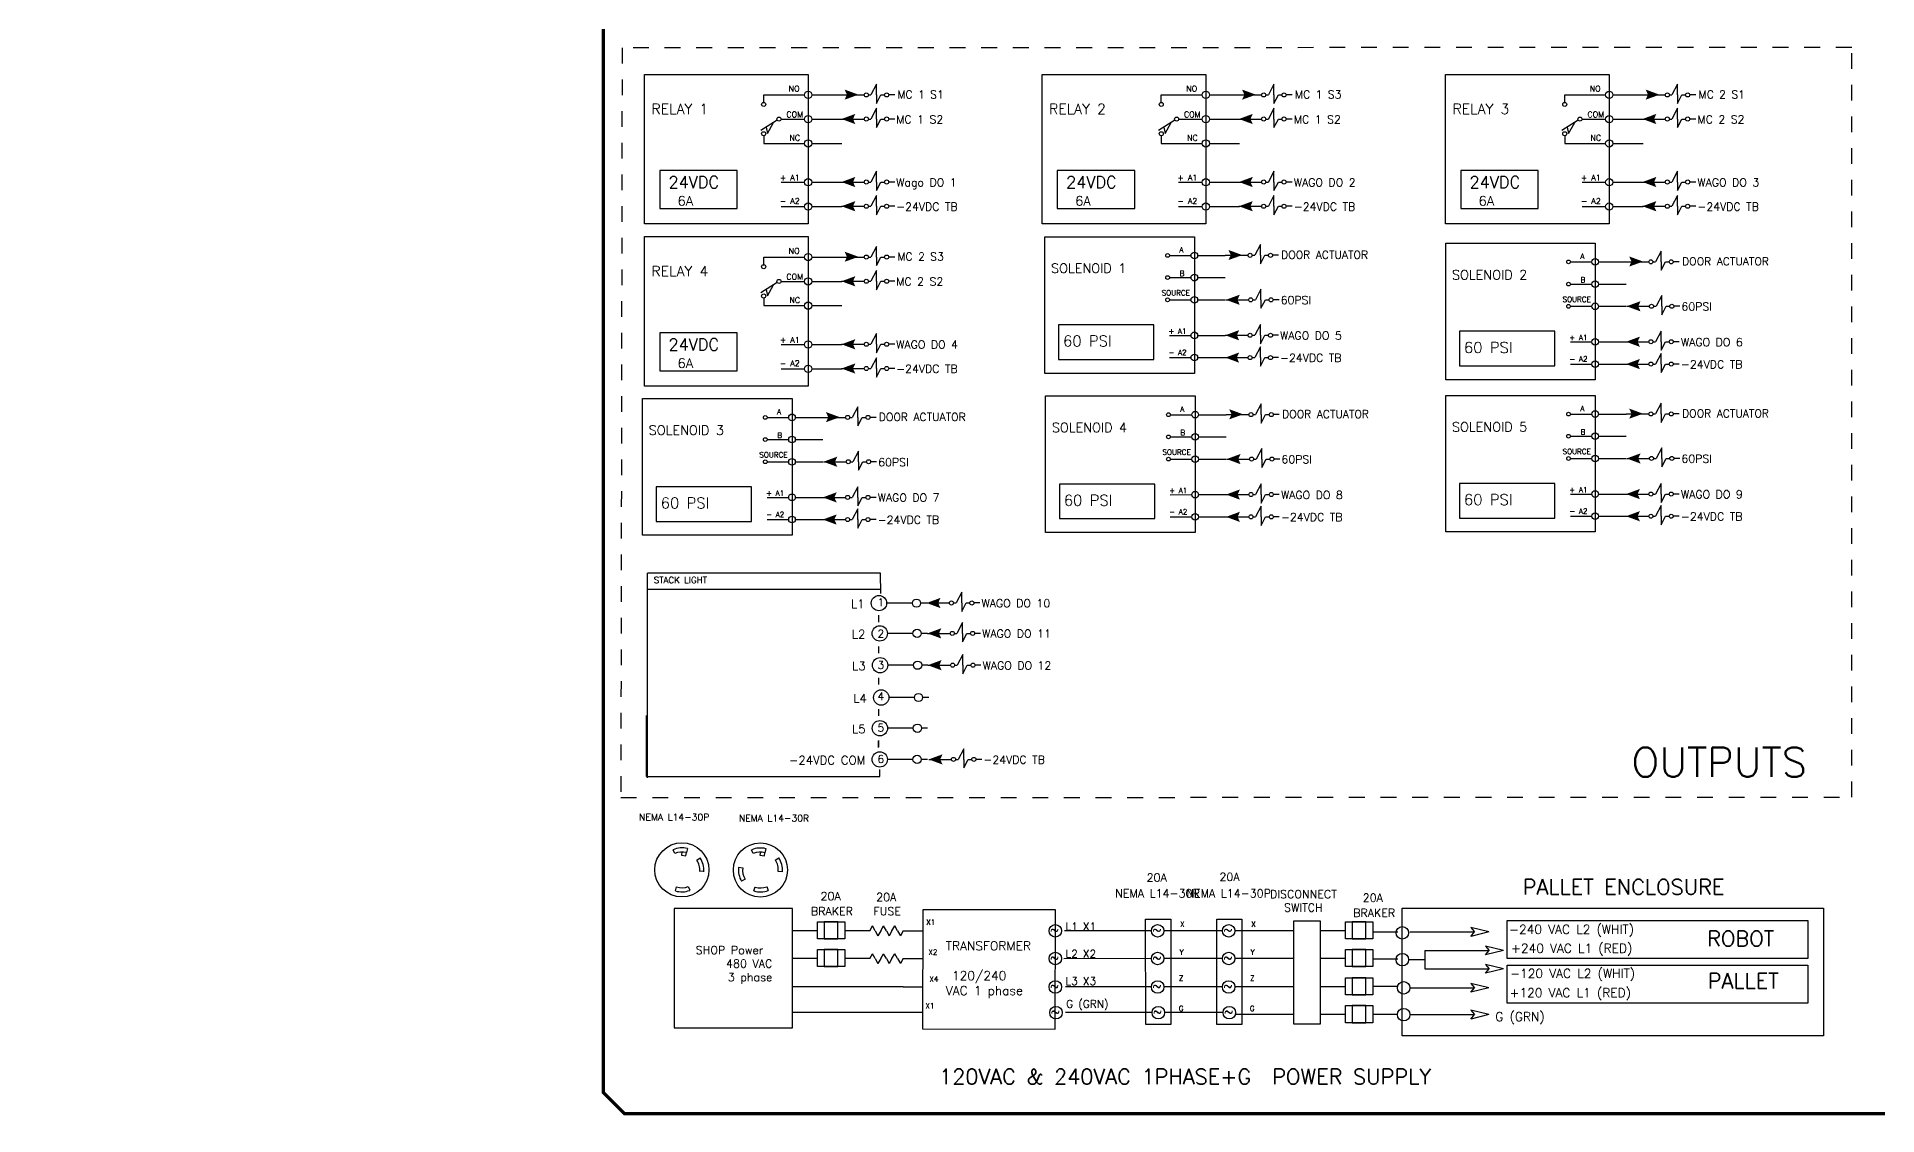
# Model space of a CAD drawing. Header units: inches. Extents: x -2.1 to 40.2, y 0 to 12.
# Drawn here: x -2.08 to 9.55, y 0.11 to 6.92 of the extents above; entities that cross this region are included whole.
import ezdxf
from ezdxf.enums import TextEntityAlignment as Align

# ---------------------------------------------------------------- set-up
doc = ezdxf.new("R2010")
doc.units = ezdxf.units.IN
doc.header["$MEASUREMENT"] = 0
doc.linetypes.add('DOTS', pattern=[0.1, 0.05, -0.05])
doc.layers.add('BDYFRM', color=7, linetype='Continuous')
doc.layers.add('TITLE', color=7, linetype='Continuous')
doc.styles.get("Standard").update_dxf_attribs({"font": 'ROMANS.SHX'})

# ---------------------------------------------------------------- blocks, each defined once
blk = doc.blocks.new('MAIN POWER SUPPLY 480V')
for p, q in [((3.344, 2.035), (3.331, 2.065)), ((3.4, 2.047), (3.395, 2.023)), ((3.395, 2.023), (3.43, 2.018)), ((3.43, 2.018), (3.434, 2.042)), ((3.442, 2.074), (3.434, 2.042)), ((3.958, 2.034), (3.945, 2.064)), ((4.015, 2.046), (4.009, 2.022)), ((4.009, 2.022), (4.045, 2.017)), ((4.045, 2.017), (4.049, 2.041)), ((4.057, 2.073), (4.049, 2.041)), ((3.516, 1.984), (3.543, 2.002)), ((3.571, 1.893), (3.538, 1.896)), ((3.843, 1.927), (3.875, 1.923)), ((4.13, 1.983), (4.157, 2.001)), ((4.185, 1.892), (4.153, 1.895)), ((3.349, 1.743), (3.358, 1.774)), ((3.449, 1.777), (3.461, 1.747)), ((3.894, 1.834), (3.866, 1.818)), ((3.963, 1.742), (3.973, 1.773)), ((4.064, 1.776), (4.075, 1.746)), ((5.131, 1.43), (5.285, 1.43)), ((7.074, 1.43), (6.394, 1.43)), ((7.63, 1.43), (7.171, 1.43)), ((9.098, 1.421), (9.603, 1.421)), ((5.131, 1.213), (5.285, 1.213)), ((7.074, 1.213), (6.389, 1.211)), ((7.63, 1.213), (7.171, 1.213)), ((9.087, 1.206), (9.213, 1.206)), ((9.213, 1.277), (9.213, 1.132)), ((9.213, 1.277), (9.718, 1.277)), ((9.213, 1.132), (9.718, 1.132)), ((5.13, 0.991), (5.284, 0.991)), ((7.074, 0.991), (6.403, 0.991)), ((7.63, 0.991), (7.171, 0.991)), ((9.098, 0.984), (9.603, 0.984)), ((7.079, 0.79), (6.403, 0.79)), ((7.635, 0.79), (7.177, 0.79)), ((9.098, 0.774), (9.603, 0.774))]:
    blk.add_line(p, q)
for points in [[(4.265, 0.672), (4.266, 1.605), (3.339, 1.605), (3.338, 0.672)], [(6.322, 0.661), (6.324, 1.594), (5.285, 1.595), (5.283, 0.662)], [(9.038, 1.607), (12.334, 1.607), (12.334, 0.608), (9.038, 0.608)], [(4.675, 1.367), (4.461, 1.367), (4.461, 1.501), (4.675, 1.501)], [(4.512, 1.367), (4.62, 1.367), (4.62, 1.501), (4.512, 1.501)], [(7.029, 1.52), (7.225, 1.52), (7.226, 0.696), (7.03, 0.696)], [(7.585, 1.52), (7.781, 1.52), (7.782, 0.696), (7.586, 0.696)], [(8.185, 0.702), (8.397, 0.702), (8.397, 1.505), (8.185, 1.505)], [(8.807, 1.367), (8.594, 1.367), (8.594, 1.501), (8.807, 1.501)], [(8.645, 1.367), (8.753, 1.367), (8.753, 1.501), (8.645, 1.501)], [(9.858, 1.511), (12.211, 1.511), (12.211, 1.213), (9.858, 1.213)], [(4.675, 1.15), (4.461, 1.15), (4.461, 1.284), (4.675, 1.284)], [(4.512, 1.15), (4.62, 1.15), (4.62, 1.284), (4.512, 1.284)], [(8.807, 1.15), (8.594, 1.15), (8.594, 1.284), (8.807, 1.284)], [(8.645, 1.15), (8.753, 1.15), (8.753, 1.284), (8.645, 1.284)], [(9.858, 1.162), (12.211, 1.162), (12.211, 0.865), (9.858, 0.865)], [(8.807, 0.928), (8.594, 0.928), (8.594, 1.062), (8.807, 1.062)], [(8.645, 0.928), (8.753, 0.928), (8.753, 1.062), (8.645, 1.062)], [(8.807, 0.711), (8.594, 0.711), (8.594, 0.845), (8.807, 0.845)], [(8.645, 0.711), (8.753, 0.711), (8.753, 0.845), (8.645, 0.845)]]:
    blk.add_lwpolyline(points, close=True)
for centre, radius in [((3.399, 1.907), 0.212), ((4.014, 1.906), 0.212), ((6.322, 1.43), 0.0489), ((7.123, 1.43), 0.0489), ((7.679, 1.43), 0.0489), ((9.038, 1.414), 0.0489), ((6.322, 1.213), 0.0489), ((7.123, 1.213), 0.0489), ((7.679, 1.213), 0.0489), ((9.038, 1.204), 0.0489), ((6.322, 0.991), 0.0489), ((7.123, 0.991), 0.0489), ((7.679, 0.991), 0.0489), ((9.049, 0.984), 0.0489), ((6.327, 0.79), 0.0489), ((7.128, 0.79), 0.0489), ((7.684, 0.79), 0.0489), ((9.049, 0.774), 0.0489)]:
    blk.add_circle(centre, radius)
for centre, radius, start, end in [((3.399, 1.907), 0.172, 75.4376, 113.4783), ((3.399, 1.907), 0.14, 75.4376, 113.4783), ((4.014, 1.906), 0.172, 75.4376, 113.4783), ((4.014, 1.906), 0.14, 75.4376, 113.4783), ((3.399, 1.907), 0.14, 355.2716, 33.3122), ((3.399, 1.907), 0.172, 355.2716, 33.3122), ((4.014, 1.906), 0.172, 172.9504, 210.9911), ((4.014, 1.906), 0.14, 172.9504, 210.9911), ((4.014, 1.906), 0.14, 355.2716, 33.3122), ((4.014, 1.906), 0.172, 355.2716, 33.3122), ((3.399, 1.907), 0.172, 252.8696, 290.9103), ((3.399, 1.907), 0.14, 252.8696, 290.9103), ((4.014, 1.906), 0.172, 252.8696, 290.9103), ((4.014, 1.906), 0.14, 252.8696, 290.9103)]:
    blk.add_arc(centre, radius, start, end)
at = {"layer": 'BDYFRM', "color": 7, "linetype": 'Continuous'}
for p, q in [((4.869, 1.43), (4.891, 1.468)), ((4.913, 1.43), (4.891, 1.468)), ((4.956, 1.43), (4.978, 1.468)), ((5, 1.43), (4.978, 1.468)), ((5.043, 1.43), (5.065, 1.468)), ((5.087, 1.43), (5.065, 1.468)), ((9.716, 1.421), (9.574, 1.455)), ((9.574, 1.455), (9.603, 1.421)), ((4.461, 1.43), (4.267, 1.43)), ((4.869, 1.43), (4.675, 1.43)), ((4.913, 1.43), (4.934, 1.392)), ((4.956, 1.43), (4.934, 1.392)), ((5, 1.43), (5.022, 1.392)), ((5.043, 1.43), (5.022, 1.392)), ((5.087, 1.43), (5.109, 1.392)), ((5.131, 1.43), (5.109, 1.392)), ((8.186, 1.43), (7.728, 1.43)), ((8.594, 1.43), (8.4, 1.43)), ((9.002, 1.419), (8.807, 1.419)), ((9.716, 1.421), (9.574, 1.386)), ((9.574, 1.386), (9.603, 1.421)), ((9.831, 1.277), (9.689, 1.311)), ((9.689, 1.311), (9.718, 1.277)), ((4.461, 1.213), (4.267, 1.213)), ((4.869, 1.213), (4.675, 1.213)), ((4.869, 1.213), (4.891, 1.251)), ((4.913, 1.213), (4.891, 1.251)), ((4.913, 1.213), (4.934, 1.175)), ((4.956, 1.213), (4.934, 1.175)), ((4.956, 1.213), (4.978, 1.251)), ((5, 1.213), (4.978, 1.251)), ((5, 1.213), (5.022, 1.175)), ((5.043, 1.213), (5.022, 1.175)), ((5.043, 1.213), (5.065, 1.251)), ((5.087, 1.213), (5.065, 1.251)), ((5.087, 1.213), (5.109, 1.175)), ((5.131, 1.213), (5.109, 1.175)), ((8.186, 1.213), (7.728, 1.213)), ((8.594, 1.213), (8.4, 1.213)), ((9.002, 1.207), (8.807, 1.207)), ((9.831, 1.277), (9.689, 1.243)), ((9.689, 1.243), (9.718, 1.277)), ((9.831, 1.132), (9.689, 1.166)), ((9.689, 1.166), (9.718, 1.132)), ((9.716, 0.984), (9.574, 1.018)), ((9.574, 1.018), (9.603, 0.984)), ((9.831, 1.132), (9.689, 1.098)), ((9.689, 1.098), (9.718, 1.132)), ((5.13, 0.991), (4.266, 0.991)), ((8.186, 0.991), (7.728, 0.991)), ((8.594, 0.991), (8.4, 0.991)), ((9.002, 0.995), (8.807, 0.995)), ((9.716, 0.984), (9.574, 0.95)), ((9.574, 0.95), (9.603, 0.984)), ((5.284, 0.79), (4.266, 0.79)), ((8.186, 0.774), (7.728, 0.774)), ((8.594, 0.774), (8.4, 0.774)), ((9.002, 0.774), (8.807, 0.774)), ((9.716, 0.774), (9.574, 0.808)), ((9.574, 0.808), (9.603, 0.774)), ((9.716, 0.774), (9.574, 0.739)), ((9.574, 0.739), (9.603, 0.774))]:
    blk.add_line(p, q, dxfattribs=at)
for s, width, gutter_width, heights, insert, char_height, attachment_point in [('\\pxqc;NEMA L14-30P', 0.67369, 2.649, [0.12], (3.676, 2.293), 0.05277, 9), ('\\pxqc;NEMA L14-30R', 0.67369, 2.649, [0.12], (4.457, 2.285), 0.05277, 9), ('\\pxqc;20A ', 0.67071, 0.706, [0], (7.451, 1.879), 0.0636, 3), ('\\pxqc;20A ', 0.67071, 0.706, [0], (8.021, 1.884), 0.0636, 3), ('\\pxqc;20A ', 0.67071, 0.706, [0], (4.899, 1.733), 0.0636, 3), ('\\pxqc;NEMA L14-30R', 0.67071, 0.706, [0], (7.457, 1.755), 0.06356, 3), ('\\pxqc;NEMA L14-30P', 0.67071, 0.706, [0], (8.014, 1.755), 0.06356, 3), ('\\pxqc;DISCONNECT SWITCH', 0.67071, 0.706, [0], (8.599, 1.749), 0.06356, 3), ('\\pxqc;BRAKER', 0.67071, 0.706, [0], (4.909, 1.615), 0.06356, 3), ('\\pxqc;FUSE', 0.67071, 0.706, [0], (5.341, 1.615), 0.0636, 3), ('\\pxqc;20A ', 0.67071, 0.706, [0], (5.334, 1.726), 0.0636, 3), ('\\pxqc;BRAKER', 0.67071, 0.706, [0], (9.153, 1.602), 0.06356, 3), ('\\pxqc;20A ', 0.67071, 0.706, [0], (9.142, 1.721), 0.0636, 3), ('~', 0.10135, 1, [0], (6.352, 1.474), 0.07, 3), ('L1 X1 ', 1.19711, 1.197, [0], (6.402, 1.434), 0.0601, 7), ('~', 0.10135, 1, [0], (7.153, 1.474), 0.07, 3), ('~', 0.10135, 1, [0], (7.709, 1.474), 0.07, 3), ('{-240 VAC L2 (WHIT)}', 1.34922, 1.349, [0], (9.874, 1.383), 0.07, 7), ('\\pxqc;SHOP Power\\P\\pq*;480 VAC\\P3 phase ', 0.67071, 0.706, [0], (4.107, 1.311), 0.06356, 3), ('TRANSFORMER \\P\\P 120/240 VAC 1 phase', 0.74672, 0.747, [0], (5.465, 0.904), 0.07, 7), ('{+240 VAC L1 (RED)}', 1.39504, 1.395, [0], (9.888, 1.235), 0.07, 7), ('~', 0.10135, 1, [0], (6.352, 1.256), 0.07, 3), ('L2 X2', 1.19711, 1.197, [0], (6.402, 1.22), 0.0601, 7), ('~', 0.10135, 1, [0], (7.153, 1.256), 0.07, 3), ('~', 0.10135, 1, [0], (7.709, 1.256), 0.07, 3), ('L3 X3', 1.19711, 1.197, [0], (6.402, 1.006), 0.0601, 7), ('-120 VAC L2 (WHIT)', 1.34922, 1.349, [0], (9.882, 1.038), 0.07, 7), ('~', 0.10135, 1, [0], (6.352, 1.035), 0.07, 3), ('{G (GRN)}', 1.19711, 1.197, [0], (6.407, 0.808), 0.0601, 7), ('~', 0.10135, 1, [0], (7.153, 1.035), 0.07, 3), ('~', 0.10135, 1, [0], (7.709, 1.035), 0.07, 3), ('+120 VAC L1 (RED)', 1.39504, 1.395, [0], (9.877, 0.887), 0.07, 7), ('~', 0.10135, 1, [0], (6.358, 0.833), 0.07, 3), ('~', 0.10135, 1, [0], (7.158, 0.833), 0.07, 3), ('~', 0.10135, 1, [0], (7.715, 0.833), 0.07, 3), ('{G (GRN)}', 1.39504, 1.395, [0], (9.766, 0.7), 0.07, 7), ('\\pxqc;120VAC & 240VAC 1PHASE+G  POWER SUPPLY', 4.73553, 2.649, [0.12], (9.706, 0.229), 0.12, 9)]:
    blk.add_mtext_dynamic_manual_height_columns(s, width=width, gutter_width=gutter_width, heights=heights, dxfattribs=dict(insert=insert, char_height=char_height, attachment_point=attachment_point))
at = {"layer": 'BDYFRM', "color": 7, "linetype": 'Continuous', "attachment_point": 1}
for s, insert, char_height, width in [('{\\H2.90742x;PALLET ENCLOSURE}', (9.981, 1.833), 0.04127, 2.02092), ('\\pxqr;X1', (4.751, 1.519), 0.0413, 0.63139), ('^I^I^IX', (6.803, 1.503), 0.0413, 0.61482), ('^I^I^IX', (7.36, 1.503), 0.0413, 0.61482), ('^I^I{\\H2.90742x;ROBOT}', (11.094, 1.429), 0.04127, 2.02092), ('^I^I^IX2', (4.833, 1.284), 0.0413, 0.63139), ('^I^I^IY', (6.799, 1.283), 0.0413, 0.63139), ('^I^I^IY', (7.355, 1.283), 0.0413, 0.63139), ('\\pxqr;X4', (4.776, 1.073), 0.0413, 0.63139), ('\\pxqr;Z', (6.694, 1.08), 0.0413, 0.63139), ('\\pxqr;Z', (7.25, 1.08), 0.0413, 0.63139), ('^I{\\H2.90742x;PALLET }', (11.264, 1.099), 0.04127, 2.02092), ('\\pxqr;X1', (4.744, 0.864), 0.0413, 0.63139), ('\\pxqr;G', (6.694, 0.842), 0.0413, 0.63139), ('\\pxqr;G', (7.25, 0.842), 0.0413, 0.63139)]:
    blk.add_mtext(s, dxfattribs=dict(at, insert=insert, char_height=char_height, width=width))
blk = doc.blocks.new('Jump Output')
h = blk.add_hatch(color=256)
h.dxf.hatch_style = 1
h.paths.add_polyline_path([(0.14, 0.002), (0.026, 0.044), (0.045, 0.002), (0.026, -0.039)])
blk.add_line((0.437, 0), (0.388, 0))
at = {"color": 7}
for centre in [(0.204, 0), (0.371, 0)]:
    blk.add_circle(centre, 0.0167, dxfattribs=at)
at = {"layer": 'BDYFRM', "color": 7, "linetype": 'Continuous'}
for p, q in [((0, 0), (0.188, 0)), ((0.221, 0), (0.242, 0)), ((0.288, 0.088), (0.242, 0)), ((0.288, 0), (0.288, 0.088)), ((0.288, 0), (0.288, -0.07)), ((0.288, -0.07), (0.324, 0)), ((0.324, 0), (0.354, 0))]:
    blk.add_line(p, q, dxfattribs=at)
at = {"flags": 8}
blk.add_attdef('NOTE', (0.45, -0.035), '', height=0.0657, dxfattribs=at)
blk = doc.blocks.new('Jump Input')
h = blk.add_hatch(color=256)
h.dxf.hatch_style = 1
h.paths.add_polyline_path([(0, 0), (0.114, -0.042), (0.095, 0), (0.114, 0.042)])
blk.add_line((0.437, 0), (0.388, 0))
at = {"color": 7}
for centre in [(0.204, 0), (0.371, 0)]:
    blk.add_circle(centre, 0.0167, dxfattribs=at)
at = {"layer": 'BDYFRM', "color": 7, "linetype": 'Continuous'}
for p, q in [((0, 0), (0.188, 0)), ((0.221, 0), (0.242, 0)), ((0.288, 0.088), (0.242, 0)), ((0.288, 0), (0.288, 0.088)), ((0.288, 0), (0.288, -0.07)), ((0.288, -0.07), (0.324, 0)), ((0.324, 0), (0.354, 0))]:
    blk.add_line(p, q, dxfattribs=at)
at = {"flags": 8}
blk.add_attdef('NOTE', (0.45, -0.035), '', height=0.0657, dxfattribs=at)
blk = doc.blocks.new('RELAYS')
for p, q in [((0.1387, 0.2019), (0.2909, 0.2019)), ((0.2033, 0.1115), (0.2909, 0.1115)), ((0.1387, 0.0212), (0.2909, 0.0212)), ((0.2033, -0.1236), (0.2909, -0.1235)), ((0.2033, -0.2139), (0.2909, -0.2139))]:
    blk.add_line(p, q)
for points in [[(-0.3044, -0.278), (-0.3044, 0.278), (0.3044, 0.278), (0.3044, -0.278)], [(-0.248, -0.2212), (0.0403, -0.2212), (0.0403, -0.0802), (-0.248, -0.0802)]]:
    blk.add_lwpolyline(points, close=True)
at = {"color": 7}
for centre, radius in [((0.3044, 0.2019), 0.0135), ((0.1387, 0.166), 0.00755), ((0.1957, 0.1115), 0.00755), ((0.3044, 0.1115), 0.0135), ((0.1387, 0.0571), 0.00755), ((0.3044, 0.0212), 0.0135), ((0.3044, -0.1235), 0.0135), ((0.3044, -0.2139), 0.0135)]:
    blk.add_circle(centre, radius, dxfattribs=at)
at = {"layer": 'BDYFRM', "color": 7, "linetype": 'Continuous'}
for p, q in [((0.3178, 0.2019), (0.4301, 0.2019)), ((0.1894, 0.1074), (0.1279, 0.0688)), ((0.1478, 0.0813), (0.1527, 0.058)), ((0.1527, 0.058), (0.1758, 0.0989)), ((0.3178, 0.1115), (0.4301, 0.1115)), ((0.3178, 0.0212), (0.4301, 0.0212)), ((0.3178, -0.1235), (0.4301, -0.1235)), ((0.3178, -0.2139), (0.4301, -0.2139))]:
    blk.add_line(p, q, dxfattribs=at)
for points in [[(0.1387, 0.1735), (0.1387, 0.2019)], [(0.1387, 0.0496), (0.1387, 0.0212)]]:
    blk.add_lwpolyline(points, dxfattribs=at)
at = {"flags": 8}
for tag, p, height in [('NAME', (-0.2787, 0.1304), 0.0382), ('VOLTS', (-0.2154, -0.1451), 0.0439), ('AMPS', (-0.1816, -0.2104), 0.0355)]:
    blk.add_attdef(tag, p, '', height=height, dxfattribs=at)
at = {"layer": 'BDYFRM', "color": 7, "linetype": 'Continuous', "char_height": 0.02154, "width": 0.315034, "attachment_point": 5}
for s, insert in [('NO', (0.252, 0.2249)), ('COM', (0.2542, 0.1288)), ('NC', (0.2544, 0.0419)), ('{+ A1}', (0.2357, -0.1062)), ('{- A2}', (0.2359, -0.1931))]:
    blk.add_mtext(s, dxfattribs=dict(at, insert=insert))
blk = doc.blocks.new('SOLENOIDS')
for p, q in [((0.2033, 0.2018), (0.2909, 0.2019)), ((0.2033, 0.1115), (0.2909, 0.1115)), ((0.2033, 0.0211), (0.2909, 0.0212)), ((0.2033, -0.1236), (0.2909, -0.1235)), ((0.2033, -0.2139), (0.2909, -0.2139))]:
    blk.add_line(p, q)
for points in [[(-0.3044, -0.278), (-0.3044, 0.278), (0.3044, 0.278), (0.3044, -0.278)], [(-0.248, -0.2212), (0.14, -0.2212), (0.14, -0.0802), (-0.248, -0.0802)]]:
    blk.add_lwpolyline(points, close=True)
at = {"color": 7}
for centre, radius in [((0.1957, 0.2018), 0.00755), ((0.3044, 0.2019), 0.0135), ((0.1957, 0.1115), 0.00755), ((0.3044, 0.1115), 0.0135), ((0.1957, 0.0211), 0.00755), ((0.3044, 0.0212), 0.0135), ((0.3044, -0.1235), 0.0135), ((0.3044, -0.2139), 0.0135)]:
    blk.add_circle(centre, radius, dxfattribs=at)
at = {"layer": 'BDYFRM', "color": 7, "linetype": 'Continuous'}
for p, q in [((0.3178, 0.2019), (0.4301, 0.2019)), ((0.3178, 0.1115), (0.4301, 0.1115)), ((0.3178, 0.0212), (0.4301, 0.0212)), ((0.3178, -0.1235), (0.4301, -0.1235)), ((0.3178, -0.2139), (0.4301, -0.2139))]:
    blk.add_line(p, q, dxfattribs=at)
at = {"flags": 8}
for tag, p, height in [('NAME', (-0.2787, 0.1304), 0.0382), ('PRESSURE', (-0.2298, -0.1684), 0.0439)]:
    blk.add_attdef(tag, p, '', height=height, dxfattribs=at)
at = {"layer": 'BDYFRM', "color": 7, "linetype": 'Continuous', "char_height": 0.02154, "width": 0.315034, "attachment_point": 5}
for s, insert in [('{A}', (0.252, 0.2249)), ('{B}', (0.2542, 0.1288)), ('{SOURCE}', (0.229, 0.0494)), ('{+ A1}', (0.2357, -0.1062)), ('{- A2}', (0.2359, -0.1931))]:
    blk.add_mtext(s, dxfattribs=dict(at, insert=insert))
blk = doc.blocks.new('COMPONENT B 6 PIN')
for p, q in [((0.704, 1.603), (-0.768, 1.603)), ((-0.768, 0.31), (-0.768, 1.603)), ((0.706, 1.474), (0.704, 1.603)), ((0.704, 1.54), (0.704, 1.582)), ((-0.768, 1.502), (0.704, 1.502)), ((0.906, 1.413), (0.744, 1.413)), ((0.997, 1.413), (0.958, 1.413)), ((0.997, 1.413), (0.958, 1.413)), ((0.694, 1.296), (0.694, 1.338)), ((0.694, 1.292), (0.694, 1.334)), ((0.91, 1.222), (0.748, 1.222)), ((1.001, 1.222), (0.962, 1.222)), ((1.001, 1.222), (0.962, 1.222)), ((0.694, 1.098), (0.694, 1.14)), ((0.694, 0.9), (0.694, 0.942)), ((0.913, 1.021), (0.75, 1.021)), ((1.003, 1.021), (0.965, 1.021)), ((1.003, 1.021), (0.965, 1.021)), ((0.919, 0.817), (0.757, 0.817)), ((1.01, 0.817), (0.971, 0.817)), ((1.01, 0.817), (0.971, 0.817)), ((-0.773, 0.319), (-0.773, 0.704)), ((0.694, 0.702), (0.694, 0.744)), ((0.912, 0.623), (0.749, 0.623)), ((1.002, 0.623), (0.964, 0.623)), ((1.002, 0.623), (0.964, 0.623)), ((0.693, 0.502), (0.693, 0.544)), ((0.694, 0.504), (0.694, 0.546)), ((0.7, 0.319), (0.7, 0.362)), ((0.91, 0.426), (0.748, 0.426)), ((1.001, 0.426), (0.962, 0.426)), ((1.001, 0.426), (0.962, 0.426)), ((-0.773, 0.319), (0.7, 0.319))]:
    blk.add_line(p, q)
for centre in [(0.695, 1.413), (0.7, 1.222), (0.702, 1.021), (0.709, 0.817), (0.701, 0.623), (0.7, 0.426)]:
    blk.add_circle(centre, 0.0484)
at = {"color": 7}
for centre in [(0.932, 1.413), (0.936, 1.222), (0.939, 1.021), (0.945, 0.817), (0.938, 0.623), (0.936, 0.426)]:
    blk.add_circle(centre, 0.026, dxfattribs=at)
at = {"layer": 'BDYFRM', "color": 7, "linetype": 'Continuous'}
for p, q in [((0.997, 1.413), (0.958, 1.413)), ((1.001, 1.222), (0.962, 1.222)), ((1.003, 1.021), (0.965, 1.021)), ((1.01, 0.817), (0.971, 0.817)), ((1.002, 0.623), (0.964, 0.623)), ((1.001, 0.426), (0.962, 0.426))]:
    blk.add_line(p, q, dxfattribs=at)
at = {"char_height": 0.05, "attachment_point": 1}
for s, insert in [('\\pxql;  ', (-4.625, 2.162)), ('\\pxql; ', (-4.625, 1.162))]:
    blk.add_mtext_dynamic_manual_height_columns(s, width=1.34963, gutter_width=1, heights=[0], dxfattribs=dict(at, insert=insert))
at = {"flags": 8}
blk.add_attdef('NAME', (-0.728, 1.539), '', height=0.0401, dxfattribs=at)
for tag, p in [('DO1', (0.604, 1.382)), ('DO2', (0.609, 1.19)), ('DO3', (0.611, 0.989)), ('DO4', (0.618, 0.785)), ('DO5', (0.61, 0.591)), ('DO6', (0.609, 0.394))]:
    blk.add_attdef(tag, text='', height=0.0539, dxfattribs=at).set_placement(p, align=Align.RIGHT)
at = {"layer": 'BDYFRM', "color": 7, "linetype": 'Continuous', "char_height": 0.0495, "width": 0.27418, "attachment_point": 1}
for s, insert in [('\\pxql;1', (0.686, 1.443)), ('\\pxql;2', (0.686, 1.245)), ('\\pxql;3', (0.686, 1.047)), ('\\pxql;4', (0.686, 0.849)), ('\\pxql;5', (0.686, 0.651)), ('\\pxql;6', (0.686, 0.453))]:
    blk.add_mtext(s, dxfattribs=dict(at, insert=insert))

msp = doc.modelspace()

# ---------------------------------------------------------------- linework, layer by layer
at = {"linetype": 'DOTS'}
msp.add_lwpolyline([(1.612, 2.119), (9.389, 2.12), (9.389, 6.855), (1.62, 6.854)], close=True, dxfattribs=at)
at = {"layer": 'TITLE', "const_width": 0.021}
msp.add_lwpolyline([(18.422, 12.034), (1.634, 12.034), (1.501, 11.901), (1.501, 0.255), (1.634, 0.122), (18.422, 0.122), (18.555, 0.255), (18.555, 11.901)], close=True, dxfattribs=at)

# ---------------------------------------------------------------- block references
for name, p, xscale, yscale, zscale, values in [('RELAYS', (2.279, 6.214), 1.698032410318074, 1.698032410318074, 1.698032410318074, {'NAME': 'RELAY 1', 'VOLTS': '24VDC ', 'AMPS': '6A'}), ('RELAYS', (4.791, 6.214), 1.698032410318074, 1.698032410318074, 1.698032410318074, {'NAME': 'RELAY 2', 'VOLTS': '24VDC ', 'AMPS': '6A'}), ('RELAYS', (7.34, 6.214), 1.698032410318074, 1.698032410318074, 1.698032410318074, {'NAME': 'RELAY 3', 'VOLTS': '24VDC ', 'AMPS': '6A'}), ('RELAYS', (2.279, 5.189), 1.698032410318074, 1.698032410318074, 1.698032410318074, {'NAME': 'RELAY 4', 'VOLTS': '24VDC ', 'AMPS': '6A'}), ('SOLENOIDS', (4.763, 5.229), 1.552463887949698, 1.552463887949698, 1.552463887949698, {'NAME': 'SOLENOID 1', 'PRESSURE': '60 PSI '}), ('SOLENOIDS', (7.296, 5.188), 1.552463887949698, 1.552463887949698, 1.552463887949698, {'NAME': 'SOLENOID 2', 'PRESSURE': '60 PSI '}), ('SOLENOIDS', (4.768, 4.223), 1.552463887949698, 1.552463887949698, 1.552463887949698, {'NAME': 'SOLENOID 4', 'PRESSURE': '60 PSI '}), ('SOLENOIDS', (7.296, 4.227), 1.552463887949698, 1.552463887949698, 1.552463887949698, {'NAME': 'SOLENOID 5', 'PRESSURE': '60 PSI '}), ('SOLENOIDS', (2.221, 4.206), 1.552463887949698, 1.552463887949698, 1.552463887949698, {'NAME': 'SOLENOID 3', 'PRESSURE': '60 PSI '})]:
    msp.add_blockref(name, p, dxfattribs=dict(xscale=xscale, yscale=yscale, zscale=zscale)).add_auto_attribs(values)
ref = msp.add_blockref('Jump Output', (3.006, 6.556), dxfattribs=dict(xscale=0.7694688224917585, yscale=0.7694688224917585, zscale=0.7694688224917585))
ref.add_attrib('NOTE', 'MC 1 S1', (3.359, 6.534), dxfattribs={"height": 0.05})
ref = msp.add_blockref('Jump Output', (5.517, 6.556), dxfattribs=dict(xscale=0.7694688224917585, yscale=0.7694688224917585, zscale=0.7694688224917585))
ref.add_attrib('NOTE', 'MC 1 S3', (5.871, 6.534), dxfattribs={"height": 0.05})
ref = msp.add_blockref('Jump Output', (8.067, 6.556), dxfattribs=dict(xscale=0.7694688224917585, yscale=0.7694688224917585, zscale=0.7694688224917585))
ref.add_attrib('NOTE', 'MC 2 S1', (8.421, 6.534), dxfattribs={"height": 0.05})
for name, p, xscale, yscale, zscale in [('Jump Input', (3.006, 6.404), 0.7694688224917585, 0.7694688224917585, 0.7694688224917585), ('Jump Input', (5.517, 6.404), 0.7694688224917585, 0.7694688224917585, 0.7694688224917585), ('Jump Input', (8.067, 6.404), 0.7694688224917585, 0.7694688224917585, 0.7694688224917585), ('Jump Input', (3.006, 6.006), 0.7694688224917585, 0.7694688224917585, 0.7694688224917585), ('Jump Input', (5.517, 6.006), 0.7694688224917585, 0.7694688224917585, 0.7694688224917585), ('Jump Input', (8.067, 6.006), 0.7694688224917585, 0.7694688224917585, 0.7694688224917585), ('Jump Input', (3.006, 5.853), 0.7694688224917585, 0.7694688224917585, 0.7694688224917585), ('Jump Input', (5.517, 5.853), 0.7694688224917585, 0.7694688224917585, 0.7694688224917585), ('Jump Input', (8.067, 5.853), 0.7694688224917585, 0.7694688224917585, 0.7694688224917585), ('Jump Input', (3.006, 5.379), 0.7694688224917585, 0.7694688224917585, 0.7694688224917585), ('Jump Input', (5.435, 5.262), 0.7694688224917585, 0.7694688224917585, 0.7694688224917585), ('Jump Input', (7.967, 5.221), 0.7694688224917585, 0.7694688224917585, 0.7694688224917585), ('Jump Input', (3.006, 4.981), 0.7694688224917585, 0.7694688224917585, 0.7694688224917585), ('Jump Input', (3.006, 4.828), 0.7694688224917585, 0.7694688224917585, 0.7694688224917585), ('Jump Input', (2.892, 4.239), 0.7694688224917585, 0.7694688224917585, 0.7694688224917585), ('Jump Input', (5.44, 4.256), 0.7694688224917585, 0.7694688224917585, 0.7694688224917585), ('Jump Input', (7.967, 4.26), 0.7694688224917585, 0.7694688224917585, 0.7694688224917585), ('Jump Input', (3.544, 3.347), 0.7694688224917585, 0.7694688224917585, 0.7694688224917585), ('MAIN POWER SUPPLY 480V', (-0.746, 0.122), 0.8072082198198406, 0.8072082198198406, 0.8072082198198406)]:
    msp.add_blockref(name, p, dxfattribs=dict(xscale=xscale, yscale=yscale, zscale=zscale))
ref = msp.add_blockref('Jump Input', (3.006, 6.404), dxfattribs=dict(xscale=0.7694688224917585, yscale=0.7694688224917585, zscale=0.7694688224917585))
ref.add_attrib('NOTE', 'MC 1 S2', (3.352, 6.376), dxfattribs={"height": 0.0506})
ref = msp.add_blockref('Jump Input', (5.517, 6.404), dxfattribs=dict(xscale=0.7694688224917585, yscale=0.7694688224917585, zscale=0.7694688224917585))
ref.add_attrib('NOTE', 'MC 1 S2', (5.864, 6.376), dxfattribs={"height": 0.0506})
ref = msp.add_blockref('Jump Input', (8.067, 6.404), dxfattribs=dict(xscale=0.7694688224917585, yscale=0.7694688224917585, zscale=0.7694688224917585))
ref.add_attrib('NOTE', 'MC 2 S2', (8.414, 6.376), dxfattribs={"height": 0.0506})
ref = msp.add_blockref('Jump Input', (3.006, 6.006), dxfattribs=dict(xscale=0.7694688224917585, yscale=0.7694688224917585, zscale=0.7694688224917585))
ref.add_attrib('NOTE', 'Wago DO 1', (3.352, 5.978), dxfattribs={"height": 0.0506})
ref = msp.add_blockref('Jump Input', (5.517, 6.006), dxfattribs=dict(xscale=0.7694688224917585, yscale=0.7694688224917585, zscale=0.7694688224917585))
ref.add_attrib('NOTE', 'WAGO DO 2', (5.864, 5.978), dxfattribs={"height": 0.0506})
ref = msp.add_blockref('Jump Input', (8.067, 6.006), dxfattribs=dict(xscale=0.7694688224917585, yscale=0.7694688224917585, zscale=0.7694688224917585))
ref.add_attrib('NOTE', 'WAGO DO 3', (8.414, 5.978), dxfattribs={"height": 0.0506})
ref = msp.add_blockref('Jump Input', (3.006, 5.853), dxfattribs=dict(xscale=0.7694688224917585, yscale=0.7694688224917585, zscale=0.7694688224917585))
ref.add_attrib('NOTE', '-24VDC TB', (3.352, 5.825), dxfattribs={"height": 0.0506})
ref = msp.add_blockref('Jump Input', (5.517, 5.853), dxfattribs=dict(xscale=0.7694688224917585, yscale=0.7694688224917585, zscale=0.7694688224917585))
ref.add_attrib('NOTE', '-24VDC TB', (5.864, 5.825), dxfattribs={"height": 0.0506})
ref = msp.add_blockref('Jump Input', (8.067, 5.853), dxfattribs=dict(xscale=0.7694688224917585, yscale=0.7694688224917585, zscale=0.7694688224917585))
ref.add_attrib('NOTE', '-24VDC TB', (8.414, 5.825), dxfattribs={"height": 0.0506})
ref = msp.add_blockref('Jump Output', (3.006, 5.532), dxfattribs=dict(xscale=0.7694688224917585, yscale=0.7694688224917585, zscale=0.7694688224917585))
ref.add_attrib('NOTE', 'MC 2 S3', (3.359, 5.51), dxfattribs={"height": 0.05})
ref = msp.add_blockref('Jump Output', (5.431, 5.543), dxfattribs=dict(xscale=0.7694688224917585, yscale=0.7694688224917585, zscale=0.7694688224917585))
ref.add_attrib('NOTE', 'DOOR ACTUATOR', (5.784, 5.521), dxfattribs={"height": 0.05004})
ref = msp.add_blockref('Jump Output', (7.963, 5.502), dxfattribs=dict(xscale=0.7694688224917585, yscale=0.7694688224917585, zscale=0.7694688224917585))
ref.add_attrib('NOTE', 'DOOR ACTUATOR', (8.317, 5.48), dxfattribs={"height": 0.05004})
ref = msp.add_blockref('Jump Input', (3.006, 5.379), dxfattribs=dict(xscale=0.7694688224917585, yscale=0.7694688224917585, zscale=0.7694688224917585))
ref.add_attrib('NOTE', 'MC 2 S2', (3.352, 5.352), dxfattribs={"height": 0.0506})
ref = msp.add_blockref('Jump Input', (5.435, 5.262), dxfattribs=dict(xscale=0.7694688224917585, yscale=0.7694688224917585, zscale=0.7694688224917585))
ref.add_attrib('NOTE', '60PSI', (5.781, 5.235), dxfattribs={"height": 0.0506})
ref = msp.add_blockref('Jump Input', (7.967, 5.221), dxfattribs=dict(xscale=0.7694688224917585, yscale=0.7694688224917585, zscale=0.7694688224917585))
ref.add_attrib('NOTE', '60PSI', (8.313, 5.194), dxfattribs={"height": 0.0506})
ref = msp.add_blockref('Jump Input', (3.006, 4.981), dxfattribs=dict(xscale=0.7694688224917585, yscale=0.7694688224917585, zscale=0.7694688224917585))
ref.add_attrib('NOTE', 'WAGO DO 4', (3.352, 4.954), dxfattribs={"height": 0.0506})
ref = msp.add_blockref('Jump Input', (5.431, 5.038), dxfattribs=dict(xscale=0.7694688224917585, yscale=0.7694688224917585, zscale=0.7694688224917585))
ref.add_attrib('NOTE', 'WAGO DO 5', (5.777, 5.011), dxfattribs={"height": 0.0506})
ref = msp.add_blockref('Jump Input', (7.963, 4.997), dxfattribs=dict(xscale=0.7694688224917585, yscale=0.7694688224917585, zscale=0.7694688224917585))
ref.add_attrib('NOTE', 'WAGO DO 6', (8.31, 4.969), dxfattribs={"height": 0.0506})
ref = msp.add_blockref('Jump Input', (3.006, 4.828), dxfattribs=dict(xscale=0.7694688224917585, yscale=0.7694688224917585, zscale=0.7694688224917585))
ref.add_attrib('NOTE', '-24VDC TB', (3.352, 4.801), dxfattribs={"height": 0.0506})
ref = msp.add_blockref('Jump Input', (5.431, 4.897), dxfattribs=dict(xscale=0.7694688224917585, yscale=0.7694688224917585, zscale=0.7694688224917585))
ref.add_attrib('NOTE', '-24VDC TB', (5.777, 4.87), dxfattribs={"height": 0.0506})
ref = msp.add_blockref('Jump Input', (7.963, 4.856), dxfattribs=dict(xscale=0.7694688224917585, yscale=0.7694688224917585, zscale=0.7694688224917585))
ref.add_attrib('NOTE', '-24VDC TB', (8.31, 4.829), dxfattribs={"height": 0.0506})
ref = msp.add_blockref('Jump Output', (2.888, 4.519), dxfattribs=dict(xscale=0.7694688224917585, yscale=0.7694688224917585, zscale=0.7694688224917585))
ref.add_attrib('NOTE', 'DOOR ACTUATOR', (3.242, 4.497), dxfattribs={"height": 0.05004})
ref = msp.add_blockref('Jump Output', (5.436, 4.537), dxfattribs=dict(xscale=0.7694688224917585, yscale=0.7694688224917585, zscale=0.7694688224917585))
ref.add_attrib('NOTE', 'DOOR ACTUATOR', (5.79, 4.515), dxfattribs={"height": 0.05004})
ref = msp.add_blockref('Jump Output', (7.963, 4.541), dxfattribs=dict(xscale=0.7694688224917585, yscale=0.7694688224917585, zscale=0.7694688224917585))
ref.add_attrib('NOTE', 'DOOR ACTUATOR', (8.317, 4.519), dxfattribs={"height": 0.05004})
ref = msp.add_blockref('Jump Input', (2.892, 4.239), dxfattribs=dict(xscale=0.7694688224917585, yscale=0.7694688224917585, zscale=0.7694688224917585))
ref.add_attrib('NOTE', '60PSI', (3.238, 4.211), dxfattribs={"height": 0.0506})
ref = msp.add_blockref('Jump Input', (5.44, 4.256), dxfattribs=dict(xscale=0.7694688224917585, yscale=0.7694688224917585, zscale=0.7694688224917585))
ref.add_attrib('NOTE', '60PSI', (5.786, 4.229), dxfattribs={"height": 0.0506})
ref = msp.add_blockref('Jump Input', (7.967, 4.26), dxfattribs=dict(xscale=0.7694688224917585, yscale=0.7694688224917585, zscale=0.7694688224917585))
ref.add_attrib('NOTE', '60PSI', (8.313, 4.233), dxfattribs={"height": 0.0506})
msp.add_blockref('COMPONENT B 6 PIN', (2.548, 1.933)).add_auto_attribs({'DO3': 'L3', 'DO6': '-24VDC COM', 'DO2': 'L2', 'DO1': 'L1', 'DO5': 'L5', 'DO4': 'L4', 'NAME': 'STACK LIGHT'})
ref = msp.add_blockref('Jump Input', (2.888, 4.014), dxfattribs=dict(xscale=0.7694688224917585, yscale=0.7694688224917585, zscale=0.7694688224917585))
ref.add_attrib('NOTE', 'WAGO DO 7', (3.235, 3.987), dxfattribs={"height": 0.0506})
ref = msp.add_blockref('Jump Input', (5.436, 4.032), dxfattribs=dict(xscale=0.7694688224917585, yscale=0.7694688224917585, zscale=0.7694688224917585))
ref.add_attrib('NOTE', 'WAGO DO 8', (5.783, 4.004), dxfattribs={"height": 0.0506})
ref = msp.add_blockref('Jump Input', (7.963, 4.035), dxfattribs=dict(xscale=0.7694688224917585, yscale=0.7694688224917585, zscale=0.7694688224917585))
ref.add_attrib('NOTE', 'WAGO DO 9', (8.31, 4.008), dxfattribs={"height": 0.0506})
ref = msp.add_blockref('Jump Input', (5.436, 3.891), dxfattribs=dict(xscale=0.7694688224917585, yscale=0.7694688224917585, zscale=0.7694688224917585))
ref.add_attrib('NOTE', '-24VDC TB', (5.783, 3.864), dxfattribs={"height": 0.0506})
ref = msp.add_blockref('Jump Input', (7.963, 3.895), dxfattribs=dict(xscale=0.7694688224917585, yscale=0.7694688224917585, zscale=0.7694688224917585))
ref.add_attrib('NOTE', '-24VDC TB', (8.31, 3.868), dxfattribs={"height": 0.0506})
ref = msp.add_blockref('Jump Input', (2.888, 3.874), dxfattribs=dict(xscale=0.7694688224917585, yscale=0.7694688224917585, zscale=0.7694688224917585))
ref.add_attrib('NOTE', '-24VDC TB', (3.235, 3.847), dxfattribs={"height": 0.0506})
ref = msp.add_blockref('Jump Input', (3.544, 3.347), dxfattribs=dict(xscale=0.7694688224917585, yscale=0.7694688224917585, zscale=0.7694688224917585))
ref.add_attrib('NOTE', 'WAGO DO 10', (3.891, 3.32), dxfattribs={"height": 0.0506})
ref = msp.add_blockref('Jump Input', (3.549, 3.155), dxfattribs=dict(xscale=0.7694688224917585, yscale=0.7694688224917585, zscale=0.7694688224917585))
ref.add_attrib('NOTE', 'WAGO DO 11', (3.895, 3.128), dxfattribs={"height": 0.0506})
ref = msp.add_blockref('Jump Input', (3.551, 2.954), dxfattribs=dict(xscale=0.7694688224917585, yscale=0.7694688224917585, zscale=0.7694688224917585))
ref.add_attrib('NOTE', 'WAGO DO 12', (3.898, 2.927), dxfattribs={"height": 0.0506})
ref = msp.add_blockref('Jump Input', (3.557, 2.359), dxfattribs=dict(xscale=0.7694688224917585, yscale=0.7694688224917585, zscale=0.7694688224917585))
ref.add_attrib('NOTE', '-24VDC TB', (3.903, 2.332), dxfattribs={"height": 0.0506})

# ---------------------------------------------------------------- texts
at = {"layer": 'BDYFRM', "color": 7, "linetype": 'DOTS', "insert": (8.552, 2.342), "char_height": 0.1861, "width": 3.50135, "attachment_point": 5}
msp.add_mtext('{OUTPUTS}', dxfattribs=at)

doc.saveas('drawing.dxf')
